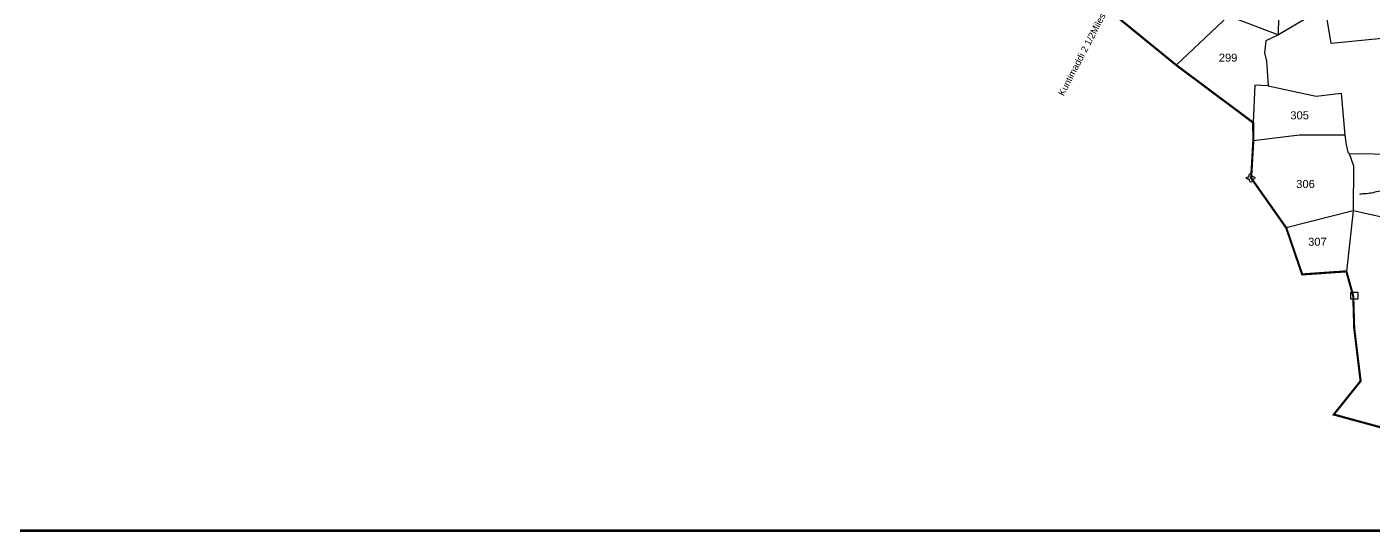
# Model space of a CAD drawing. Header units: feet. Extents: x 772208 to 787172, y 1585645 to 1593649.
# Drawn here: x 778263 to 783325, y 1585645 to 1587544 of the extents above; entities that cross this region are included whole.
import ezdxf
from ezdxf.enums import TextEntityAlignment as Align

# ---------------------------------------------------------------- set-up
doc = ezdxf.new("R2010")
doc.units = ezdxf.units.FT
doc.header["$LTSCALE"] = 15
doc.header["$MEASUREMENT"] = 0
doc.linetypes.add('HIDDEN2', pattern=[0.1875, 0.125, -0.0625])
for name, color, linetype in [('PAPER SIZE', 10, 'Continuous'), ('PLOT', 7, 'Continuous'), ('PLOT NO', 7, 'Continuous'), ('TANKS-STREAM', 4, 'Continuous'), ('text2', 7, 'Continuous'), ('VILLAGE STONES', 240, 'Continuous')]:
    doc.layers.add(name, color=color, linetype=linetype)
doc.layers.add('VILLAGE BOUNDRY', color=5, linetype='HIDDEN2', lineweight=100)
doc.styles.get("Standard").update_dxf_attribs({"font": 'arial.ttf'})

msp = doc.modelspace()

# ---------------------------------------------------------------- linework, layer by layer
at = {"layer": 'PAPER SIZE', "color": 5, "const_width": 10}
msp.add_lwpolyline([(786884, 1592968.9), (772213.4, 1592968.9), (772213.4, 1585649.9), (786884, 1585649.9)], close=True, dxfattribs=at)
at = {"layer": 'PLOT'}
for points in [[(783406, 1588231), (783415.9, 1588223.3), (783520.3, 1587918), (783535.4, 1587920.7), (783548.4, 1587914.6), (783558.3, 1587916), (783568.3, 1587896.5), (783616.4, 1587872.7), (783618.6, 1587869.2), (783641.4, 1587741.2), (783618.7, 1587630.8), (783566.8, 1587343.2), (783518.4, 1587354.7), (783502.2, 1587481.6), (783422.8, 1587506.6), (783167.8, 1587481.4), (783145.4, 1587617.5), (782970.2, 1587514)], [(782585.1, 1587400.2), (782781.3, 1587586), (782970.2, 1587514), (782981.4, 1588141.5), (782516.1, 1588073.5), (782314.2, 1588056), (782112.3, 1588039.9)], [(782970.2, 1587514), (782921.5, 1587491.2), (782916.6, 1587446.2), (782924.5, 1587414.9), (782930.8, 1587321.9), (782880.1, 1587324.2), (782874.2, 1587184.3)], [(782930.8, 1587321.9), (783111.8, 1587284), (783205.6, 1587295.2), (783218.9, 1587137.2), (783048.8, 1587136.9), (782875, 1587115.4)], [(783218.9, 1587137.2), (783224.1, 1587100.7), (783229.8, 1587072.8), (783235, 1587067.9), (783251.8, 1587021.4), (783250.3, 1586852.8), (782998.6, 1586788.8)], [(783235, 1587067.9), (783598.5, 1587062.4), (783595.7, 1586994.6), (783516.1, 1586977.8), (783488.1, 1586800.4), (783250.3, 1586852.8)], [(783250.3, 1586852.8), (783225, 1586624.9)]]:
    msp.add_lwpolyline(points, dxfattribs=at)
at = {"layer": 'TANKS-STREAM'}
msp.add_spline([(783602.1, 1587861.7), (783614.5, 1587862.6), (783625.9, 1587866.3), (783646.5, 1587876.4), (783656.6, 1587881.9), (783677.6, 1587887.4), (783690.9, 1587892.9), (783720.6, 1587920.9), (783737.6, 1587937.4), (783760.5, 1587949.3), (783777.8, 1587958.5), (783791.6, 1587974), (783810.8, 1587983.7), (783834.1, 1587987.8), (783852, 1587995.2), (783864.3, 1588007.5), (783894.1, 1588021.3), (783934, 1588061.1), (783967, 1588079), (783984.8, 1588090.9), (784023.7, 1588107.9), (784042, 1588116.1), (784075.9, 1588133.1), (784096.9, 1588152.4), (784126.2, 1588173), (784153.2, 1588192.2), (784168.7, 1588209.7), (784177.4, 1588226.1), (784201.3, 1588254.8), (784221.4, 1588288.3), (784236, 1588324.9), (784249.3, 1588345.9), (784268.9, 1588365.6), (784307, 1588413.6), (784318.4, 1588435.1), (784331.7, 1588461.6), (784334.4, 1588492.3), (784338.9, 1588527.5), (784349.4, 1588574.2), (784376.4, 1588636.5), (784396.5, 1588663), (784422.6, 1588667.7), (784448.7, 1588667.2), (784449.6, 1588653.5), (784424.5, 1588645.2), (784416.2, 1588634.2), (784413.1, 1588602.5), (784411.3, 1588582.4), (784409.9, 1588555.8), (784404.5, 1588524.7), (784406.5, 1588450.7), (784422.7, 1588424.4), (784431.5, 1588387.8), (784430.1, 1588358.5), (784441.9, 1588334.4), (784438.2, 1588305.1), (784423.6, 1588286), (784400.2, 1588247.9), (784382.7, 1588218.6), (784339.5, 1588155.2), (784332.9, 1588131.7), (784322.7, 1588114.9), (784310.2, 1588084.8), (784281.7, 1588054), (784275.2, 1588029.9), (784267.1, 1588009.4), (784234.2, 1587955.1), (784197.6, 1587908.6), (784185.2, 1587872.7), (784174.2, 1587852.9), (784164, 1587830.9), (784154.5, 1587812.6), (784150.9, 1587801.6), (784142.8, 1587789.2), (784131.8, 1587772.3), (784117.2, 1587738.6), (784110.7, 1587721.8), (784104.8, 1587672.9), (784081.4, 1587633.3), (784073.4, 1587605.5), (784073.5, 1587571.8), (784074.2, 1587552), (784070.6, 1587527.1), (784062.6, 1587503.7), (784053.8, 1587477.3), (784046.5, 1587456.1), (784039.2, 1587439.2), (784034.1, 1587418), (784026.9, 1587379.2), (784019.5, 1587362.4), (784021, 1587337), (784021.8, 1587306.3), (784032.1, 1587271.2), (784036.6, 1587255.1), (784043.9, 1587224.3), (784045.4, 1587207.5), (784046.9, 1587190.7), (784043.3, 1587178.2), (784037.4, 1587165), (784029.4, 1587156.2), (784019.9, 1587148.9), (784011.8, 1587139.4), (783996.4, 1587129.8), (783984.7, 1587123.2), (783952.5, 1587118.8), (783893.7, 1587091.4), (783882.7, 1587078.2), (783862.2, 1587066.5), (783833.6, 1587054.7), (783821.2, 1587051.8), (783799.9, 1587049.5), (783775.8, 1587048.8), (783762.6, 1587043.6), (783751.6, 1587040.7), (783739.9, 1587042.1), (783717.9, 1587043.6), (783706.2, 1587039.2), (783676.1, 1587038.4), (783642.4, 1587032.5), (783619, 1587035.4), (783593.3, 1587036.1), (783546.7, 1587022.7), (783527.7, 1587016.1), (783493.3, 1587002.9), (783458.9, 1586980.1), (783436.1, 1586974.2), (783387.1, 1586948.5), (783369.5, 1586928), (783351.9, 1586926.5), (783325.6, 1586920.6), (783301.4, 1586916.9), (783289.7, 1586916.2), (783274.3, 1586914)], degree=3, dxfattribs=at)
at = {"layer": 'VILLAGE BOUNDRY', "lineweight": -2, "ltscale": 25, "const_width": 8}
msp.add_lwpolyline([(783363.6, 1586036), (783177.5, 1586086.7), (783278.4, 1586212.5), (783254.3, 1586412), (783250.8, 1586531.3), (783225, 1586624.9), (783058.7, 1586613.4), (782998.6, 1586788.8), (782866.8, 1586975.7), (782875.1, 1587117.1), (782874.2, 1587184.3), (782585.1, 1587400.2), (782304.6, 1587628.6)], dxfattribs=at)
at = {"layer": 'VILLAGE STONES'}
msp.add_lwpolyline([(783242, 1586546.6), (783268.5, 1586546.6), (783268.5, 1586520.1), (783242, 1586520)], close=True, dxfattribs=at)
msp.add_spline([(782855.7, 1586980.8), (782858.5, 1586979.9), (782859.3, 1586989.5), (782865.9, 1586990.3), (782870, 1586984.3), (782873.5, 1586980.9), (782877.5, 1586979.6), (782880.4, 1586977.2), (782878.8, 1586972.7), (782871.9, 1586969.1), (782871.7, 1586963.5), (782863, 1586961.7), (782859.7, 1586971.3), (782852.7, 1586971.3), (782848.8, 1586977.2), (782855.8, 1586980.7)], degree=3, dxfattribs=at)

# ---------------------------------------------------------------- texts
at = {"layer": 'PLOT NO'}
for s, p in [('299', (782780, 1587428.2)), ('305', (783049.1, 1587211.5)), ('306', (783071.3, 1586953.3)), ('307', (783116, 1586736.2))]:
    msp.add_text(s, height=30.09, rotation=0.0819, dxfattribs=at).set_placement(p, align=Align.MIDDLE_CENTER)
at = {"layer": 'text2'}
msp.add_text('Kuntimaddi 2 1/2Miles', height=25, rotation=62.5339, dxfattribs=at).set_placement((782161.9, 1587281.9))

doc.saveas('drawing.dxf')
